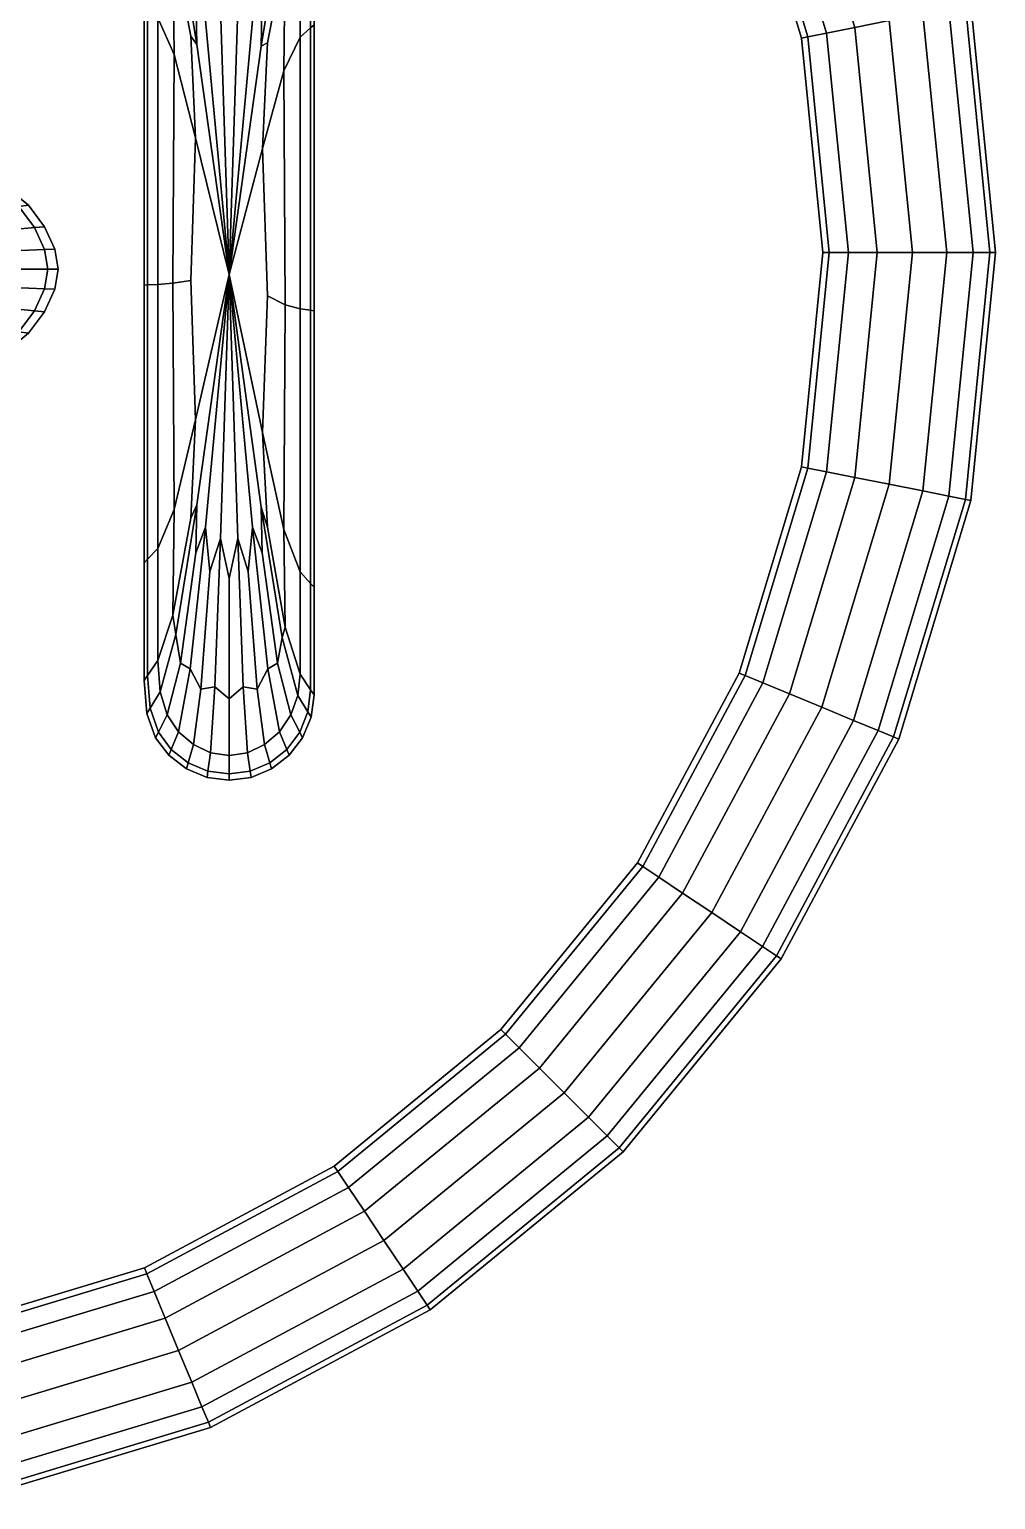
# Model space of a CAD drawing. Extents: x -1.16 to -0.13, y -0.58 to 0.46.
# Drawn here: x -0.521 to -0.127, y -0.571 to 0.029 of the extents above; entities that cross this region are included whole.
import ezdxf

# ---------------------------------------------------------------- set-up
doc = ezdxf.new("R2010")
doc.units = 0

# ---------------------------------------------------------------- blocks, each defined once
blk = doc.blocks.new('Circle')
at = {"layer": 'Meshes', "color": 250}
mesh = blk.add_polyface(dxfattribs=at)
corners = [(0.693204, 0.137887), (0.678542, 0.13497), (0.639293, 0.264804), (0.653106, 0.270526), (0.661909, 0.274172, 0.001731), (0.702547, 0.139745, 0.001731), (0.716445, 0, 0.001731), (0.706917, 0), (0.691966, 0), (0.624019, 0.124125), (0.613382, 0.122009, 0.001731), (0.577902, 0.239375, 0.001731), (0.587923, 0.243526), (0.602955, 0.249752), (0.639973, 0.127299), (0.652634, 0), (0.636364, 0), (0.625517, 0, 0.001731), (0.659473, 0.131177), (0.621327, 0.257362), (0.67252, 0), (0.705661, 0.140365, 0.006922), (0.719621, 0, 0.006922), (0.664843, 0.275387, 0.006922), (0.664843, 0.275387, 0.02018), (0.705661, 0.140365, 0.02018), (0.719621, 0, 0.02018), (0.609836, 0.121304, 0.006922), (0.574561, 0.237991, 0.006922), (0.621901, 0, 0.006922), (0.621901, 0, 0.02018), (0.609836, 0.121304, 0.02018), (0.574561, 0.237991, 0.02018), (0.609836, 0.121304, 0.04611), (0.574561, 0.237991, 0.04611), (0.621901, 0, 0.04611), (0.621901, 0, 0.072461), (0.609836, 0.121304, 0.072461), (0.574562, 0.237991, 0.072461), (0.705661, 0.140365, 0.04611), (0.719621, 0, 0.04611), (0.664843, 0.275387, 0.04611), (0.664843, 0.275387, 0.072461), (0.705661, 0.140365, 0.072461), (0.719621, 0, 0.072461), (0.705661, 0.140365, 0.08698), (0.719621, 0, 0.08698), (0.664843, 0.275387, 0.08698), (0.661909, 0.274172, 0.093433), (0.702547, 0.139745, 0.093433), (0.716445, 0, 0.093433), (0.609836, 0.121304, 0.08698), (0.574562, 0.237991, 0.08698), (0.621901, 0, 0.08698), (0.625517, 0, 0.093433), (0.613382, 0.122009, 0.093433), (0.577902, 0.239375, 0.093433), (0.693204, 0.137887, 0.095584), (0.706917, 0, 0.095584), (0.653106, 0.270526, 0.095584), (0.639293, 0.264804, 0.095584), (0.678542, 0.13497, 0.095584), (0.691966, 0, 0.095584), (0.624019, 0.124125, 0.095584), (0.636364, 0, 0.095584), (0.652634, 0, 0.095584), (0.639973, 0.127299, 0.095584), (0.602955, 0.249752, 0.095584), (0.587923, 0.243526, 0.095584), (0.659473, 0.131177, 0.095584), (0.67252, 0, 0.095584), (0.621327, 0.257362, 0.095584), (0.333977, 0.205303, 0.04611), (0.333977, 0.12877, 0.04611), (0.333977, 0.12877, 0.02018), (0.333977, 0.205303, 0.02018), (0.333977, 0.205303, 0.08698), (0.333977, 0.12877, 0.08698), (0.333977, 0.12877, 0.072461), (0.333977, 0.205303, 0.072461), (0.333977, -0.032972, 0.006922), (0.333977, 0.12877, 0.006922), (0.333977, -0.032972, 0.02018), (0.333977, -0.032972, 0.04611), (0.333977, -0.032972, 0.072461), (0.333977, -0.032972, 0.08698)]
mesh.append_faces([[corners[k] for k in face] for face in [(0, 1, 2, 3), (0, 3, 4, 5), (0, 5, 6, 7), (0, 7, 8, 1), (9, 10, 11, 12), (9, 12, 13, 14), (9, 14, 15, 16), (9, 16, 17, 10), (18, 14, 13, 19), (18, 19, 2, 1), (18, 1, 8, 20), (18, 20, 15, 14), (21, 22, 6, 5), (21, 5, 4, 23), (21, 23, 24, 25), (21, 25, 26, 22), (27, 28, 11, 10), (27, 10, 17, 29), (27, 29, 30, 31), (27, 31, 32, 28), (33, 34, 32, 31), (33, 31, 30, 35), (33, 35, 36, 37), (33, 37, 38, 34), (39, 40, 26, 25), (39, 25, 24, 41), (39, 41, 42, 43), (39, 43, 44, 40), (45, 46, 44, 43), (45, 43, 42, 47), (45, 47, 48, 49), (45, 49, 50, 46), (51, 52, 38, 37), (51, 37, 36, 53), (51, 53, 54, 55), (51, 55, 56, 52), (57, 58, 50, 49), (57, 49, 48, 59), (57, 59, 60, 61), (57, 61, 62, 58), (63, 64, 65, 66), (63, 66, 67, 68), (63, 68, 56, 55), (63, 55, 54, 64), (69, 70, 62, 61), (69, 61, 60, 71), (69, 71, 67, 66), (69, 66, 65, 70), (72, 73, 74, 75), (76, 77, 78, 79), (80, 81, 74, 82), (83, 82, 74, 73), (83, 73, 78, 84), (85, 84, 78, 77)]], dxfattribs={"color": 250})
mesh = blk.add_polyface(dxfattribs=at)
corners = [(0.128605, 0.05592, 0.08698), (0.145792, 0.045495, 0.08698), (0.145792, 0.045495, 0.072461), (0.128605, 0.05592, 0.072461), (0.250957, 0.237549), (0.257348, 0.247043), (0.263891, 0.211417), (0.258358, 0.208183), (0.255843, 0.190635), (0.246905, 0.223014), (0.267088, 0.145774), (0.272512, 0.131206), (0.285876, -0.012408), (0.26762, 0.117689), (0.275029, 0.156363), (0.269989, 0.222958), (0.277829, 0.221629), (0.280985, 0.137729), (0.285876, 0.160239), (0.285876, 0.228366), (0.250957, 0.237549, 0.095584), (0.246905, 0.223014, 0.095584), (0.255843, 0.190635, 0.095584), (0.258358, 0.208183, 0.095584), (0.267088, 0.145774, 0.095584), (0.26762, 0.117689, 0.095584), (0.285876, -0.012408, 0.095584), (0.272512, 0.131206, 0.095584), (0.263891, 0.211417, 0.095584), (0.275029, 0.156363, 0.095584), (0.280985, 0.137729, 0.095584), (0.277829, 0.221629, 0.095584), (0.269989, 0.222958, 0.095584), (0.245555, 0.200641), (0.23972, 0.20885, 0.001731), (0.241266, 0.232086, 0.001731), (0.254101, 0.175617), (0.254779, 0.112065), (0.245555, 0.132792), (0.23972, 0.138382, 0.001731), (0.264181, 0.122435), (0.266893, 0.064792), (0.237776, 0.211586, 0.006922), (0.237776, 0.140246, 0.006922), (0.237776, 0.140246, 0.02018), (0.237776, 0.211586, 0.02018), (0.239387, 0.23511, 0.02018), (0.239387, 0.23511, 0.006922), (0.237776, 0.211586, 0.04611), (0.237776, 0.140246, 0.04611), (0.237776, 0.140246, 0.072461), (0.237776, 0.211586, 0.072461), (0.239387, 0.23511, 0.072461), (0.239387, 0.23511, 0.04611), (0.237776, 0.211586, 0.08698), (0.237776, 0.140246, 0.08698), (0.23972, 0.138382, 0.093433), (0.23972, 0.20885, 0.093433), (0.241266, 0.232086, 0.093433), (0.239387, 0.23511, 0.08698), (0.245555, 0.200641, 0.095584), (0.245555, 0.132792, 0.095584), (0.254779, 0.112065, 0.095584), (0.254101, 0.175617, 0.095584), (0.264181, 0.122435, 0.095584), (0.266893, 0.064792, 0.095584), (0.245555, -0.01817), (0.23972, -0.018405, 0.001731), (0.254101, -0.017455), (0.237776, -0.018483, 0.006922), (0.237776, -0.018483, 0.02018), (0.237776, -0.018483, 0.04611), (0.237776, -0.018483, 0.072461), (0.237776, -0.018483, 0.08698), (0.23972, -0.018405, 0.093433), (0.245555, -0.01817, 0.095584), (0.254101, -0.017455, 0.095584)]
mesh.append_faces([[corners[k] for k in face] for face in [(0, 1, 2, 3), (4, 5, 6, 7), (4, 7, 8, 9), (10, 7, 6, 11), (10, 11, 12, 13), (10, 13, 8, 7), (14, 15, 16, 17), (14, 17, 12, 11), (14, 11, 6, 15), (18, 17, 16, 19), (20, 21, 22, 23), (24, 25, 26, 27), (24, 27, 28, 23), (24, 23, 22, 25), (29, 27, 26, 30), (29, 30, 31, 32), (29, 32, 28, 27), (33, 34, 35, 9), (33, 9, 8, 36), (33, 36, 37, 38), (33, 38, 39, 34), (40, 36, 8, 13), (40, 13, 12, 41), (40, 41, 37, 36), (42, 34, 39, 43), (42, 43, 44, 45), (42, 45, 46, 47), (42, 47, 35, 34), (48, 45, 44, 49), (48, 49, 50, 51), (48, 51, 52, 53), (48, 53, 46, 45), (54, 51, 50, 55), (54, 55, 56, 57), (54, 57, 58, 59), (54, 59, 52, 51), (60, 57, 56, 61), (60, 61, 62, 63), (60, 63, 22, 21), (60, 21, 58, 57), (64, 63, 62, 65), (64, 65, 26, 25), (64, 25, 22, 63), (66, 67, 39, 38), (66, 38, 37, 68), (69, 70, 44, 43), (69, 43, 39, 67), (71, 72, 50, 49), (71, 49, 44, 70), (73, 74, 56, 55), (73, 55, 50, 72), (75, 76, 62, 61), (75, 61, 56, 74)]], dxfattribs={"color": 250})
mesh = blk.add_polyface(dxfattribs=at)
corners = [(0.320796, 0.237549), (0.324848, 0.22152), (0.31591, 0.189316), (0.313395, 0.208183), (0.307862, 0.211417), (0.314405, 0.247043), (0.304665, 0.145774), (0.304133, 0.116745), (0.285876, -0.012408), (0.299241, 0.131206), (0.285876, 0.160239), (0.285876, 0.228366), (0.293924, 0.221629), (0.290768, 0.137729), (0.280985, 0.137729), (0.296724, 0.156363), (0.301764, 0.222958), (0.320796, 0.237549, 0.095584), (0.314405, 0.247043, 0.095584), (0.307862, 0.211417, 0.095584), (0.313395, 0.208183, 0.095584), (0.31591, 0.189316, 0.095584), (0.324848, 0.22152, 0.095584), (0.304665, 0.145774, 0.095584), (0.299241, 0.131206, 0.095584), (0.285876, -0.012408, 0.095584), (0.304133, 0.116745, 0.095584), (0.285876, 0.160238, 0.095584), (0.280985, 0.137729, 0.095584), (0.290768, 0.137729, 0.095584), (0.293924, 0.221629, 0.095584), (0.285876, 0.228366, 0.095584), (0.277829, 0.221629, 0.095584), (0.296724, 0.156363, 0.095584), (0.301764, 0.222958, 0.095584), (0.326198, 0.194665), (0.332032, 0.202643, 0.001731), (0.332032, 0.127047, 0.001731), (0.326198, 0.121878), (0.316974, 0.102671), (0.317652, 0.170344), (0.330486, 0.230534, 0.001731), (0.307572, 0.118656), (0.30486, 0.058835), (0.333977, 0.205303, 0.006922), (0.332366, 0.233539, 0.006922), (0.332366, 0.233539, 0.02018), (0.333977, 0.205303, 0.02018), (0.333977, 0.12877, 0.02018), (0.333977, 0.12877, 0.006922), (0.333977, 0.205303, 0.04611), (0.332366, 0.233539, 0.04611), (0.332366, 0.233539, 0.072461), (0.333977, 0.205303, 0.072461), (0.333977, 0.12877, 0.072461), (0.333977, 0.12877, 0.04611), (0.333977, 0.205303, 0.08698), (0.332366, 0.233539, 0.08698), (0.330486, 0.230534, 0.093433), (0.332032, 0.202643, 0.093433), (0.332032, 0.127047, 0.093433), (0.333977, 0.12877, 0.08698), (0.326198, 0.194665, 0.095584), (0.317652, 0.170344, 0.095584), (0.316974, 0.102671, 0.095584), (0.326198, 0.121878, 0.095584), (0.307572, 0.118656, 0.095584), (0.30486, 0.058835, 0.095584), (0.326198, -0.03195), (0.317652, -0.029613), (0.332032, -0.032716, 0.001731), (0.307572, -0.024648), (0.333977, -0.032972, 0.006922), (0.333977, -0.032972, 0.08698), (0.332032, -0.032716, 0.093433), (0.326198, -0.03195, 0.095584), (0.317652, -0.029613, 0.095584), (0.307572, -0.024648, 0.095584)]
mesh.append_faces([[corners[k] for k in face] for face in [(0, 1, 2, 3), (0, 3, 4, 5), (6, 3, 2, 7), (6, 7, 8, 9), (6, 9, 4, 3), (10, 11, 12, 13), (10, 13, 8, 14), (15, 16, 4, 9), (15, 9, 8, 13), (15, 13, 12, 16), (17, 18, 19, 20), (17, 20, 21, 22), (23, 24, 25, 26), (23, 26, 21, 20), (23, 20, 19, 24), (27, 28, 25, 29), (27, 29, 30, 31), (27, 31, 32, 28), (33, 29, 25, 24), (33, 24, 19, 34), (33, 34, 30, 29), (35, 36, 37, 38), (35, 38, 39, 40), (35, 40, 2, 1), (35, 1, 41, 36), (42, 40, 39, 43), (42, 43, 8, 7), (42, 7, 2, 40), (44, 36, 41, 45), (44, 45, 46, 47), (44, 47, 48, 49), (44, 49, 37, 36), (50, 47, 46, 51), (50, 51, 52, 53), (50, 53, 54, 55), (56, 53, 52, 57), (56, 57, 58, 59), (56, 59, 60, 61), (62, 59, 58, 22), (62, 22, 21, 63), (62, 63, 64, 65), (62, 65, 60, 59), (66, 63, 21, 26), (66, 26, 25, 67), (66, 67, 64, 63), (68, 69, 39, 38), (68, 38, 37, 70), (71, 43, 39, 69), (72, 70, 37, 49), (73, 61, 60, 74), (75, 74, 60, 65), (75, 65, 64, 76), (77, 76, 64, 67)]], dxfattribs={"color": 250})
mesh = blk.add_polyface(dxfattribs=at)
corners = [(0.158533, 0.012459), (0.175799, 0.014026, 0.001731), (0.181465, 0.001598, 0.001731), (0.163813, 0.000879), (0.123482, -0.00075), (0.123548, 0.009283), (0.150206, 0.023528), (0.166861, 0.025906, 0.001731), (0.165572, -0.009473), (0.163813, -0.019826), (0.123482, -0.018015), (0.129542, -0.009393), (0.183354, -0.009513, 0.001731), (0.139301, 0.032352), (0.155158, 0.035377, 0.001731), (0.125954, 0.040651), (0.140833, 0.044284, 0.001731), (0.128605, 0.05592, 0.006922), (0.128605, 0.05592, 0.02018), (0.145792, 0.045495, 0.02018), (0.145792, 0.045495, 0.006922), (0.160444, 0.036385, 0.006922), (0.160444, 0.036385, 0.02018), (0.172413, 0.026699, 0.02018), (0.172413, 0.026699, 0.006922), (0.189281, -0.009526, 0.006922), (0.18735, 0.001838, 0.006922), (0.18735, 0.001838, 0.02018), (0.189281, -0.009526, 0.02018), (0.181554, 0.014548, 0.006922), (0.181554, 0.014548, 0.02018), (0.181554, 0.014548, 0.04611), (0.172413, 0.026699, 0.04611), (0.172413, 0.026699, 0.072461), (0.181554, 0.014548, 0.072461), (0.18735, 0.001838, 0.072461), (0.18735, 0.001838, 0.04611), (0.189281, -0.009526, 0.04611), (0.189281, -0.009526, 0.072461), (0.160444, 0.036385, 0.04611), (0.145792, 0.045495, 0.04611), (0.145792, 0.045495, 0.072461), (0.160444, 0.036385, 0.072461), (0.128605, 0.05592, 0.04611), (0.128605, 0.05592, 0.072461), (0.160444, 0.036385, 0.08698), (0.145792, 0.045495, 0.08698), (0.140833, 0.044284, 0.093433), (0.155158, 0.035377, 0.093433), (0.166861, 0.025906, 0.093433), (0.172413, 0.026699, 0.08698), (0.189281, -0.009526, 0.08698), (0.18735, 0.001838, 0.08698), (0.181465, 0.001598, 0.093433), (0.183354, -0.009513, 0.093433), (0.181554, 0.014548, 0.08698), (0.175799, 0.014026, 0.093433), (0.158533, 0.012459, 0.095584), (0.150206, 0.023528, 0.095584), (0.112159, 0.018078, 0.095584), (0.123548, 0.009283, 0.095584), (0.123482, -0.00075, 0.095584), (0.163813, 0.000879, 0.095584), (0.165572, -0.009473, 0.095584), (0.129542, -0.009393, 0.095584), (0.123482, -0.018015, 0.095584), (0.163813, -0.019826, 0.095584), (0.139301, 0.032352, 0.095584), (0.125954, 0.040651, 0.095584), (0.264181, -0.015934), (0.254101, -0.017455), (0.254779, 0.112065), (0.266893, 0.064792), (0.264181, -0.015934, 0.095584), (0.266893, -0.094737, 0.095584), (0.285876, -0.012408, 0.095584), (0.266893, 0.064792, 0.095584), (0.254779, 0.112065, 0.095584), (0.254101, -0.017455, 0.095584)]
mesh.append_faces([[corners[k] for k in face] for face in [(0, 1, 2, 3), (0, 3, 4, 5), (0, 6, 7, 1), (8, 9, 10, 11), (8, 11, 4, 3), (8, 3, 2, 12), (13, 14, 7, 6), (13, 15, 16, 14), (17, 18, 19, 20), (21, 14, 16, 20), (21, 20, 19, 22), (21, 22, 23, 24), (21, 24, 7, 14), (25, 12, 2, 26), (25, 26, 27, 28), (29, 1, 7, 24), (29, 24, 23, 30), (29, 30, 27, 26), (29, 26, 2, 1), (31, 30, 23, 32), (31, 32, 33, 34), (31, 34, 35, 36), (31, 36, 27, 30), (37, 28, 27, 36), (37, 36, 35, 38), (39, 22, 19, 40), (39, 40, 41, 42), (39, 42, 33, 32), (39, 32, 23, 22), (43, 44, 41, 40), (43, 40, 19, 18), (45, 42, 41, 46), (45, 46, 47, 48), (45, 48, 49, 50), (45, 50, 33, 42), (51, 38, 35, 52), (51, 52, 53, 54), (55, 34, 33, 50), (55, 50, 49, 56), (55, 56, 53, 52), (55, 52, 35, 34), (57, 58, 59, 60), (57, 60, 61, 62), (57, 62, 53, 56), (57, 56, 49, 58), (63, 62, 61, 64), (63, 64, 65, 66), (63, 54, 53, 62), (67, 58, 49, 48), (67, 48, 47, 68), (69, 70, 71, 72), (73, 74, 75, 76), (73, 76, 77, 78)]], dxfattribs={"color": 250})
mesh = blk.add_polyface(dxfattribs=at)
corners = [(0.165572, -0.009473), (0.183354, -0.009513, 0.001731), (0.181465, -0.020624, 0.001731), (0.163813, -0.019826), (0.158533, -0.031405), (0.175799, -0.033052, 0.001731), (0.166861, -0.044932, 0.001731), (0.150206, -0.042475), (0.123548, -0.028069), (0.123482, -0.018015), (0.139301, -0.051298), (0.155158, -0.054403, 0.001731), (0.141444, -0.062931, 0.001731), (0.126523, -0.059244), (0.131105, -0.073419, 0.006922), (0.126473, -0.071984, 0.00173), (0.146417, -0.064159, 0.006922), (0.146417, -0.064159, 0.02018), (0.131105, -0.073419, 0.02018), (0.160444, -0.055437, 0.006922), (0.172413, -0.045752, 0.006922), (0.172413, -0.045752, 0.02018), (0.160444, -0.055437, 0.02018), (0.181554, -0.033601, 0.006922), (0.18735, -0.02089, 0.006922), (0.18735, -0.02089, 0.02018), (0.181554, -0.033601, 0.02018), (0.189281, -0.009526, 0.006922), (0.189281, -0.009526, 0.02018), (0.189281, -0.009526, 0.04611), (0.189281, -0.009526, 0.072461), (0.18735, -0.02089, 0.072461), (0.18735, -0.02089, 0.04611), (0.181554, -0.033601, 0.04611), (0.181554, -0.033601, 0.072461), (0.172413, -0.045752, 0.072461), (0.172413, -0.045752, 0.04611), (0.160444, -0.055437, 0.04611), (0.160444, -0.055437, 0.072461), (0.146417, -0.064159, 0.072461), (0.146417, -0.064159, 0.04611), (0.131105, -0.073419, 0.04611), (0.131105, -0.073419, 0.072461), (0.131105, -0.073419, 0.08698), (0.146417, -0.064159, 0.08698), (0.141444, -0.062931, 0.093433), (0.126473, -0.071984, 0.093433), (0.160444, -0.055437, 0.08698), (0.172413, -0.045752, 0.08698), (0.166861, -0.044932, 0.093433), (0.155158, -0.054403, 0.093433), (0.181554, -0.033601, 0.08698), (0.18735, -0.02089, 0.08698), (0.181465, -0.020624, 0.093433), (0.175799, -0.033052, 0.093433), (0.189281, -0.009526, 0.08698), (0.183354, -0.009513, 0.093433), (0.165572, -0.009473, 0.095584), (0.163813, -0.019826, 0.095584), (0.158533, -0.031405, 0.095584), (0.123482, -0.018015, 0.095584), (0.123548, -0.028069, 0.095584), (0.112159, -0.036843, 0.095584), (0.150206, -0.042475, 0.095584), (0.139301, -0.051299, 0.095584), (0.126523, -0.059244, 0.095584), (0.264181, -0.015934), (0.266893, 0.064792), (0.285876, -0.012408), (0.266893, -0.094737), (0.254779, -0.145392), (0.254101, -0.017455), (0.245555, -0.01817, 0.095584), (0.245555, -0.167612, 0.095584), (0.254779, -0.145392, 0.095584), (0.254101, -0.017455, 0.095584), (0.264181, -0.015934, 0.095584), (0.266893, -0.094737, 0.095584)]
mesh.append_faces([[corners[k] for k in face] for face in [(0, 1, 2, 3), (4, 5, 6, 7), (4, 8, 9, 3), (4, 3, 2, 5), (10, 11, 12, 13), (10, 7, 6, 11), (14, 15, 12, 16), (14, 16, 17, 18), (19, 11, 6, 20), (19, 20, 21, 22), (19, 22, 17, 16), (19, 16, 12, 11), (23, 5, 2, 24), (23, 24, 25, 26), (23, 26, 21, 20), (23, 20, 6, 5), (27, 28, 25, 24), (27, 24, 2, 1), (29, 30, 31, 32), (29, 32, 25, 28), (33, 26, 25, 32), (33, 32, 31, 34), (33, 34, 35, 36), (33, 36, 21, 26), (37, 22, 21, 36), (37, 36, 35, 38), (37, 38, 39, 40), (37, 40, 17, 22), (41, 18, 17, 40), (41, 40, 39, 42), (43, 42, 39, 44), (43, 44, 45, 46), (47, 38, 35, 48), (47, 48, 49, 50), (47, 50, 45, 44), (47, 44, 39, 38), (51, 34, 31, 52), (51, 52, 53, 54), (51, 54, 49, 48), (51, 48, 35, 34), (55, 56, 53, 52), (55, 52, 31, 30), (57, 58, 53, 56), (59, 58, 60, 61), (59, 61, 62, 63), (59, 63, 49, 54), (59, 54, 53, 58), (64, 65, 45, 50), (64, 50, 49, 63), (66, 67, 68, 69), (66, 69, 70, 71), (72, 73, 74, 75), (76, 75, 74, 77)]], dxfattribs={"color": 250})
mesh = blk.add_polyface(dxfattribs=at)
corners = [(0.320796, -0.261723), (0.314405, -0.271217), (0.307862, -0.235592), (0.313395, -0.232357), (0.31591, -0.217872), (0.324848, -0.25066), (0.304665, -0.169948), (0.299241, -0.15538), (0.285876, -0.012408), (0.304133, -0.144059), (0.296724, -0.180537), (0.301764, -0.247132), (0.293924, -0.245803), (0.290768, -0.161903), (0.285876, -0.184413), (0.280985, -0.161903), (0.285876, -0.25254), (0.320796, -0.261723, 0.095584), (0.324848, -0.25066, 0.095584), (0.31591, -0.217872, 0.095584), (0.313395, -0.232357, 0.095584), (0.307862, -0.235592, 0.095584), (0.314405, -0.271217, 0.095584), (0.304665, -0.169948, 0.095584), (0.304133, -0.144059, 0.095584), (0.285876, -0.012408, 0.095584), (0.299241, -0.15538, 0.095584), (0.296724, -0.180537, 0.095584), (0.290768, -0.161903, 0.095584), (0.293924, -0.245803, 0.095584), (0.301764, -0.247132, 0.095584), (0.285876, -0.184413, 0.095584), (0.280985, -0.161903, 0.095584), (0.285876, -0.25254, 0.095584), (0.326198, -0.238702), (0.332032, -0.247447, 0.001731), (0.330486, -0.259866, 0.001731), (0.317652, -0.212045), (0.316974, -0.156731), (0.326198, -0.180812), (0.332032, -0.187322, 0.001731), (0.326198, -0.03195), (0.332032, -0.032716, 0.001731), (0.317652, -0.029613), (0.307572, -0.155391), (0.30486, -0.10185), (0.307572, -0.024648), (0.30486, 0.058835), (0.333977, -0.032972, 0.006922), (0.333977, -0.032972, 0.02018), (0.333977, -0.189493, 0.02018), (0.333977, -0.189493, 0.006922), (0.333977, -0.250362, 0.006922), (0.333977, -0.250362, 0.02018), (0.332366, -0.262935, 0.006922), (0.333977, -0.250362, 0.04611), (0.333977, -0.250362, 0.072461), (0.332366, -0.262935, 0.072461), (0.332366, -0.262935, 0.04611), (0.332366, -0.262935, 0.02018), (0.333977, -0.032972, 0.08698), (0.332032, -0.032716, 0.093433), (0.332032, -0.187322, 0.093433), (0.333977, -0.189493, 0.08698), (0.333977, -0.250362, 0.08698), (0.332032, -0.247447, 0.093433), (0.330486, -0.259866, 0.093433), (0.332366, -0.262935, 0.08698), (0.326198, -0.03195, 0.095584), (0.317652, -0.029613, 0.095584), (0.316974, -0.156731, 0.095584), (0.326198, -0.180812, 0.095584), (0.326198, -0.238702, 0.095584), (0.317652, -0.212045, 0.095584), (0.307572, -0.024648, 0.095584), (0.30486, 0.058835, 0.095584), (0.30486, -0.10185, 0.095584), (0.307572, -0.155391, 0.095584)]
mesh.append_faces([[corners[k] for k in face] for face in [(0, 1, 2, 3), (0, 3, 4, 5), (6, 3, 2, 7), (6, 7, 8, 9), (6, 9, 4, 3), (10, 11, 12, 13), (10, 13, 8, 7), (10, 7, 2, 11), (14, 15, 8, 13), (14, 13, 12, 16), (17, 18, 19, 20), (17, 20, 21, 22), (23, 24, 25, 26), (23, 26, 21, 20), (23, 20, 19, 24), (27, 26, 25, 28), (27, 28, 29, 30), (27, 30, 21, 26), (31, 28, 25, 32), (31, 33, 29, 28), (34, 35, 36, 5), (34, 5, 4, 37), (34, 37, 38, 39), (34, 39, 40, 35), (41, 42, 40, 39), (41, 39, 38, 43), (44, 37, 4, 9), (44, 9, 8, 45), (44, 45, 38, 37), (46, 43, 38, 45), (46, 45, 8, 47), (48, 49, 50, 51), (48, 51, 40, 42), (52, 35, 40, 51), (52, 51, 50, 53), (52, 54, 36, 35), (55, 56, 57, 58), (55, 58, 59, 53), (60, 61, 62, 63), (64, 63, 62, 65), (64, 65, 66, 67), (64, 67, 57, 56), (68, 69, 70, 71), (68, 71, 62, 61), (72, 65, 62, 71), (72, 71, 70, 73), (72, 73, 19, 18), (72, 18, 66, 65), (74, 75, 25, 76), (74, 76, 70, 69), (77, 73, 70, 76), (77, 76, 25, 24), (77, 24, 19, 73)]], dxfattribs={"color": 250})
mesh = blk.add_polyface(dxfattribs=at)
corners = [(0.693204, -0.137887), (0.678542, -0.134971), (0.691966, 0), (0.706917, 0), (0.716445, 0, 0.001731), (0.702547, -0.139745, 0.001731), (0.661909, -0.274172, 0.00173), (0.653106, -0.270526), (0.639293, -0.264804), (0.624018, -0.124125), (0.613382, -0.122009, 0.001731), (0.625517, 0, 0.001731), (0.636364, 0), (0.652634, 0), (0.639973, -0.127299), (0.602955, -0.249752), (0.587923, -0.243526), (0.577902, -0.239375, 0.00173), (0.659473, -0.131177), (0.67252, 0), (0.621327, -0.257362), (0.705661, -0.140365, 0.006922), (0.664843, -0.275387, 0.006922), (0.719621, 0, 0.006922), (0.719621, 0, 0.02018), (0.705661, -0.140365, 0.02018), (0.664843, -0.275387, 0.02018), (0.609836, -0.121304, 0.006922), (0.621901, 0, 0.006922), (0.574561, -0.237991, 0.006922), (0.574561, -0.237991, 0.02018), (0.609836, -0.121304, 0.02018), (0.621901, 0, 0.02018), (0.609836, -0.121304, 0.04611), (0.621901, 0, 0.04611), (0.574561, -0.237991, 0.04611), (0.574561, -0.237991, 0.072461), (0.609836, -0.121304, 0.072461), (0.621901, 0, 0.072461), (0.705661, -0.140365, 0.04611), (0.664843, -0.275387, 0.04611), (0.719621, 0, 0.04611), (0.719621, 0, 0.072461), (0.705661, -0.140365, 0.072461), (0.664843, -0.275387, 0.072461), (0.705661, -0.140365, 0.08698), (0.664843, -0.275387, 0.08698), (0.719621, 0, 0.08698), (0.716445, 0, 0.093433), (0.702547, -0.139745, 0.093433), (0.661909, -0.274172, 0.093433), (0.609836, -0.121304, 0.08698), (0.621901, 0, 0.08698), (0.574561, -0.237991, 0.08698), (0.577902, -0.239375, 0.093433), (0.613382, -0.122009, 0.093433), (0.625517, 0, 0.093433), (0.693204, -0.137887, 0.095584), (0.653106, -0.270526, 0.095584), (0.706917, 0, 0.095584), (0.691966, 0, 0.095584), (0.678542, -0.134971, 0.095584), (0.639293, -0.264804, 0.095584), (0.624018, -0.124125, 0.095584), (0.587923, -0.243526, 0.095584), (0.602955, -0.249752, 0.095584), (0.639973, -0.127299, 0.095584), (0.652634, 0, 0.095584), (0.636364, 0, 0.095584), (0.659473, -0.131177, 0.095584), (0.621327, -0.257362, 0.095584), (0.67252, 0, 0.095584), (0.333977, -0.032972, 0.04611), (0.333977, -0.032972, 0.072461), (0.333977, -0.189493, 0.072461), (0.333977, -0.189493, 0.04611), (0.333977, -0.189493, 0.02018), (0.333977, -0.032972, 0.02018), (0.333977, -0.250362, 0.04611), (0.333977, -0.250362, 0.02018), (0.333977, -0.250362, 0.072461), (0.333977, -0.032972, 0.08698), (0.333977, -0.189493, 0.08698), (0.333977, -0.250362, 0.08698)]
mesh.append_faces([[corners[k] for k in face] for face in [(0, 1, 2, 3), (0, 3, 4, 5), (0, 5, 6, 7), (0, 7, 8, 1), (9, 10, 11, 12), (9, 12, 13, 14), (9, 14, 15, 16), (9, 16, 17, 10), (18, 14, 13, 19), (18, 19, 2, 1), (18, 1, 8, 20), (18, 20, 15, 14), (21, 22, 6, 5), (21, 5, 4, 23), (21, 23, 24, 25), (21, 25, 26, 22), (27, 28, 11, 10), (27, 10, 17, 29), (27, 29, 30, 31), (27, 31, 32, 28), (33, 34, 32, 31), (33, 31, 30, 35), (33, 35, 36, 37), (33, 37, 38, 34), (39, 40, 26, 25), (39, 25, 24, 41), (39, 41, 42, 43), (39, 43, 44, 40), (45, 46, 44, 43), (45, 43, 42, 47), (45, 47, 48, 49), (45, 49, 50, 46), (51, 52, 38, 37), (51, 37, 36, 53), (51, 53, 54, 55), (51, 55, 56, 52), (57, 58, 50, 49), (57, 49, 48, 59), (57, 59, 60, 61), (57, 61, 62, 58), (63, 64, 65, 66), (63, 66, 67, 68), (63, 68, 56, 55), (63, 55, 54, 64), (69, 70, 62, 61), (69, 61, 60, 71), (69, 71, 67, 66), (69, 66, 65, 70), (72, 73, 74, 75), (72, 75, 76, 77), (78, 79, 76, 75), (78, 75, 74, 80), (81, 82, 74, 73), (83, 80, 74, 82)]], dxfattribs={"color": 250})
mesh = blk.add_polyface(dxfattribs=at)
corners = [(0.250957, -0.261723), (0.246905, -0.248709), (0.255843, -0.216151), (0.258358, -0.232357), (0.263891, -0.235592), (0.257348, -0.271217), (0.285876, -0.184413), (0.285876, -0.25254), (0.277829, -0.245803), (0.280985, -0.161903), (0.275029, -0.180537), (0.269989, -0.247132), (0.272512, -0.15538), (0.285876, -0.012408), (0.267088, -0.169949), (0.26762, -0.142825), (0.250957, -0.261723, 0.095584), (0.257348, -0.271217, 0.095584), (0.263891, -0.235592, 0.095584), (0.258358, -0.232357, 0.095584), (0.255843, -0.216151, 0.095584), (0.246905, -0.248709, 0.095584), (0.285876, -0.184413, 0.095584), (0.280985, -0.161903, 0.095584), (0.277829, -0.245803, 0.095584), (0.285876, -0.25254, 0.095584), (0.275029, -0.180537, 0.095584), (0.285876, -0.012408, 0.095584), (0.272512, -0.15538, 0.095584), (0.269989, -0.247132, 0.095584), (0.267088, -0.169949, 0.095584), (0.26762, -0.142825, 0.095584), (0.245555, -0.01817), (0.254101, -0.017455), (0.254779, -0.145392), (0.245555, -0.167612), (0.23972, -0.173613, 0.001731), (0.23972, -0.018405, 0.001731), (0.245555, -0.230898), (0.23972, -0.239342, 0.001731), (0.254101, -0.205159), (0.241266, -0.25784, 0.001731), (0.264181, -0.150456), (0.266893, -0.094737), (0.237776, -0.242156, 0.006922), (0.239387, -0.260883, 0.006922), (0.239387, -0.260883, 0.02018), (0.237776, -0.242156, 0.02018), (0.237776, -0.175614, 0.02018), (0.237776, -0.175614, 0.006922), (0.237776, -0.018483, 0.006922), (0.237776, -0.018483, 0.02018), (0.237776, -0.242156, 0.04611), (0.239387, -0.260883, 0.04611), (0.239387, -0.260883, 0.072461), (0.237776, -0.242156, 0.072461), (0.237776, -0.175614, 0.072461), (0.237776, -0.175614, 0.04611), (0.237776, -0.018483, 0.04611), (0.237776, -0.018483, 0.072461), (0.237776, -0.242156, 0.08698), (0.239387, -0.260883, 0.08698), (0.241266, -0.25784, 0.093433), (0.23972, -0.239342, 0.093433), (0.23972, -0.173613, 0.093433), (0.237776, -0.175614, 0.08698), (0.237776, -0.018483, 0.08698), (0.23972, -0.018405, 0.093433), (0.245555, -0.230898, 0.095584), (0.254101, -0.205159, 0.095584), (0.254779, -0.145392, 0.095584), (0.245555, -0.167612, 0.095584), (0.245555, -0.01817, 0.095584), (0.264181, -0.150456, 0.095584), (0.266893, -0.094737, 0.095584)]
mesh.append_faces([[corners[k] for k in face] for face in [(0, 1, 2, 3), (0, 3, 4, 5), (6, 7, 8, 9), (10, 11, 4, 12), (10, 12, 13, 9), (10, 9, 8, 11), (14, 3, 2, 15), (14, 15, 13, 12), (14, 12, 4, 3), (16, 17, 18, 19), (16, 19, 20, 21), (22, 23, 24, 25), (26, 23, 27, 28), (26, 28, 18, 29), (26, 29, 24, 23), (30, 28, 27, 31), (30, 31, 20, 19), (30, 19, 18, 28), (32, 33, 34, 35), (32, 35, 36, 37), (38, 39, 36, 35), (38, 35, 34, 40), (38, 40, 2, 1), (38, 1, 41, 39), (42, 40, 34, 43), (42, 43, 13, 15), (42, 15, 2, 40), (44, 39, 41, 45), (44, 45, 46, 47), (44, 47, 48, 49), (44, 49, 36, 39), (50, 37, 36, 49), (50, 49, 48, 51), (52, 47, 46, 53), (52, 53, 54, 55), (52, 55, 56, 57), (52, 57, 48, 47), (58, 51, 48, 57), (58, 57, 56, 59), (60, 55, 54, 61), (60, 61, 62, 63), (60, 63, 64, 65), (60, 65, 56, 55), (66, 59, 56, 65), (66, 65, 64, 67), (68, 63, 62, 21), (68, 21, 20, 69), (68, 69, 70, 71), (68, 71, 64, 63), (72, 67, 64, 71), (73, 69, 20, 31), (73, 31, 27, 74), (73, 74, 70, 69)]], dxfattribs={"color": 250})
mesh = blk.add_polyface(dxfattribs=at)
corners = [(0.306037, -0.278468), (0.308954, -0.288747, 0.001731), (0.29783, -0.293521, 0.001731), (0.296319, -0.283064), (0.293924, -0.245803), (0.301764, -0.247132), (0.307862, -0.235592), (0.314405, -0.271217), (0.318533, -0.281216, 0.001731), (0.285876, -0.284597), (0.285876, -0.295112, 0.001731), (0.273923, -0.293521, 0.001731), (0.275434, -0.283064), (0.277829, -0.245803), (0.285876, -0.25254), (0.265716, -0.278468), (0.262798, -0.288747, 0.001731), (0.25322, -0.281216, 0.001731), (0.257348, -0.271217), (0.263891, -0.235592), (0.269989, -0.247132), (0.250957, -0.261723), (0.245904, -0.271356, 0.001731), (0.241266, -0.25784, 0.001731), (0.246905, -0.248709), (0.24422, -0.274567, 0.006922), (0.251844, -0.284549, 0.006922), (0.251844, -0.284549, 0.02018), (0.24422, -0.274567, 0.02018), (0.239387, -0.260883, 0.02018), (0.239387, -0.260883, 0.006922), (0.261826, -0.292173, 0.006922), (0.27342, -0.297006, 0.006922), (0.261826, -0.292173, 0.02018), (0.309927, -0.292173, 0.006922), (0.298333, -0.297006, 0.006922), (0.261826, -0.292173, 0.04611), (0.27342, -0.297006, 0.04611), (0.27342, -0.297006, 0.072461), (0.261826, -0.292173, 0.072461), (0.251844, -0.284549, 0.072461), (0.251844, -0.284549, 0.04611), (0.24422, -0.274567, 0.04611), (0.24422, -0.274567, 0.072461), (0.239387, -0.260883, 0.072461), (0.239387, -0.260883, 0.04611), (0.24422, -0.274567, 0.08698), (0.251844, -0.284549, 0.08698), (0.25322, -0.281216, 0.093433), (0.245904, -0.271356, 0.093433), (0.241266, -0.25784, 0.093433), (0.239387, -0.260883, 0.08698), (0.261826, -0.292173, 0.08698), (0.27342, -0.297006, 0.08698), (0.273923, -0.293521, 0.093433), (0.262798, -0.288747, 0.093433), (0.309927, -0.292173, 0.08698), (0.308954, -0.288747, 0.093433), (0.29783, -0.293521, 0.093433), (0.298333, -0.297006, 0.08698), (0.298333, -0.297006, 0.072461), (0.309927, -0.292173, 0.072461), (0.306037, -0.278468, 0.095584), (0.314405, -0.271217, 0.095584), (0.307862, -0.235592, 0.095584), (0.301764, -0.247132, 0.095584), (0.293924, -0.245803, 0.095584), (0.296319, -0.283064, 0.095584), (0.318533, -0.281216, 0.093433), (0.285876, -0.284597, 0.095584), (0.285876, -0.25254, 0.095584), (0.277829, -0.245803, 0.095584), (0.275434, -0.283064, 0.095584), (0.285876, -0.295112, 0.093433), (0.265716, -0.278468, 0.095584), (0.269989, -0.247132, 0.095584), (0.263891, -0.235592, 0.095584), (0.257348, -0.271217, 0.095584), (0.250957, -0.261723, 0.095584), (0.246905, -0.248709, 0.095584)]
mesh.append_faces([[corners[k] for k in face] for face in [(0, 1, 2, 3), (0, 3, 4, 5), (0, 5, 6, 7), (0, 7, 8, 1), (9, 10, 11, 12), (9, 12, 13, 14), (9, 14, 4, 3), (9, 3, 2, 10), (15, 16, 17, 18), (15, 18, 19, 20), (15, 20, 13, 12), (15, 12, 11, 16), (21, 22, 23, 24), (21, 18, 17, 22), (25, 22, 17, 26), (25, 26, 27, 28), (25, 28, 29, 30), (25, 30, 23, 22), (31, 16, 11, 32), (31, 33, 27, 26), (31, 26, 17, 16), (34, 35, 2, 1), (36, 37, 38, 39), (36, 39, 40, 41), (36, 41, 27, 33), (42, 28, 27, 41), (42, 41, 40, 43), (42, 43, 44, 45), (42, 45, 29, 28), (46, 43, 40, 47), (46, 47, 48, 49), (46, 49, 50, 51), (46, 51, 44, 43), (52, 39, 38, 53), (52, 53, 54, 55), (52, 55, 48, 47), (52, 47, 40, 39), (56, 57, 58, 59), (56, 59, 60, 61), (62, 63, 64, 65), (62, 65, 66, 67), (62, 67, 58, 57), (62, 57, 68, 63), (69, 67, 66, 70), (69, 70, 71, 72), (69, 72, 54, 73), (69, 73, 58, 67), (74, 72, 71, 75), (74, 75, 76, 77), (74, 77, 48, 55), (74, 55, 54, 72), (78, 79, 50, 49), (78, 49, 48, 77)]], dxfattribs={"color": 250})
mesh = blk.add_polyface(dxfattribs=at)
corners = [(0.58767, -0.392668), (0.575241, -0.384364), (0.639293, -0.264804), (0.653106, -0.270526), (0.661909, -0.274172, 0.00173), (0.59559, -0.397961, 0.00173), (0.529017, -0.353478), (0.52, -0.347453, 0.00173), (0.577902, -0.239375, 0.00173), (0.587923, -0.243526), (0.602955, -0.249752), (0.542543, -0.362516), (0.559075, -0.373562), (0.621327, -0.257362), (0.59823, -0.399725, 0.006922), (0.664843, -0.275387, 0.006922), (0.664843, -0.275387, 0.02018), (0.59823, -0.399725, 0.02018), (0.516994, -0.345445, 0.006922), (0.574561, -0.237991, 0.006922), (0.442307, -0.442307, 0.00173), (0.43975, -0.43975, 0.006922), (0.43975, -0.43975, 0.02018), (0.516994, -0.345445, 0.02018), (0.574561, -0.237991, 0.02018), (0.516994, -0.345445, 0.04611), (0.574561, -0.237991, 0.04611), (0.43975, -0.43975, 0.04611), (0.43975, -0.43975, 0.072461), (0.516994, -0.345445, 0.072461), (0.574561, -0.237991, 0.072461), (0.59823, -0.399725, 0.04611), (0.664843, -0.275387, 0.04611), (0.664843, -0.275387, 0.072461), (0.59823, -0.399725, 0.072461), (0.59823, -0.399725, 0.08698), (0.664843, -0.275387, 0.08698), (0.661909, -0.274172, 0.093433), (0.59559, -0.397961, 0.093433), (0.516994, -0.345445, 0.08698), (0.574561, -0.237991, 0.08698), (0.43975, -0.43975, 0.08698), (0.442307, -0.442307, 0.093433), (0.52, -0.347453, 0.093433), (0.577902, -0.239375, 0.093433), (0.58767, -0.392668, 0.095584), (0.653106, -0.270526, 0.095584), (0.639293, -0.264804, 0.095584), (0.575241, -0.384364, 0.095584), (0.529017, -0.353478, 0.095584), (0.542543, -0.362516, 0.095584), (0.602955, -0.249752, 0.095584), (0.587923, -0.243526, 0.095584), (0.449977, -0.449977, 0.095584), (0.559075, -0.373562, 0.095584), (0.621327, -0.257362, 0.095584), (0.320796, -0.261723), (0.325849, -0.271356, 0.001731), (0.318533, -0.281216, 0.001731), (0.314405, -0.271217), (0.324848, -0.25066), (0.330486, -0.259866, 0.001731), (0.309927, -0.292173, 0.006922), (0.308954, -0.288747, 0.001731), (0.319909, -0.284549, 0.006922), (0.319909, -0.284549, 0.02018), (0.309927, -0.292173, 0.02018), (0.327533, -0.274567, 0.006922), (0.332366, -0.262935, 0.006922), (0.332366, -0.262935, 0.02018), (0.327533, -0.274567, 0.02018), (0.327533, -0.274567, 0.04611), (0.332366, -0.262935, 0.04611), (0.332366, -0.262935, 0.072461), (0.327533, -0.274567, 0.072461), (0.319909, -0.284549, 0.072461), (0.319909, -0.284549, 0.04611), (0.309927, -0.292173, 0.04611), (0.309927, -0.292173, 0.072461), (0.309927, -0.292173, 0.08698), (0.319909, -0.284549, 0.08698), (0.318533, -0.281216, 0.093433), (0.308954, -0.288747, 0.093433), (0.327533, -0.274567, 0.08698), (0.332366, -0.262935, 0.08698), (0.330486, -0.259866, 0.093433), (0.325849, -0.271356, 0.093433), (0.320796, -0.261723, 0.095584), (0.314405, -0.271217, 0.095584), (0.324848, -0.25066, 0.095584), (0.333977, -0.250362, 0.006922), (0.333977, -0.250362, 0.02018)]
mesh.append_faces([[corners[k] for k in face] for face in [(0, 1, 2, 3), (0, 3, 4, 5), (6, 7, 8, 9), (6, 9, 10, 11), (12, 11, 10, 13), (12, 13, 2, 1), (14, 5, 4, 15), (14, 15, 16, 17), (18, 19, 8, 7), (18, 7, 20, 21), (18, 21, 22, 23), (18, 23, 24, 19), (25, 26, 24, 23), (25, 23, 22, 27), (25, 27, 28, 29), (25, 29, 30, 26), (31, 17, 16, 32), (31, 32, 33, 34), (35, 34, 33, 36), (35, 36, 37, 38), (39, 40, 30, 29), (39, 29, 28, 41), (39, 41, 42, 43), (39, 43, 44, 40), (45, 38, 37, 46), (45, 46, 47, 48), (49, 50, 51, 52), (49, 52, 44, 43), (49, 43, 42, 53), (54, 48, 47, 55), (54, 55, 51, 50), (56, 57, 58, 59), (56, 60, 61, 57), (62, 63, 58, 64), (62, 64, 65, 66), (67, 57, 61, 68), (67, 68, 69, 70), (67, 70, 65, 64), (67, 64, 58, 57), (71, 70, 69, 72), (71, 72, 73, 74), (71, 74, 75, 76), (71, 76, 65, 70), (77, 66, 65, 76), (77, 76, 75, 78), (79, 78, 75, 80), (79, 80, 81, 82), (83, 74, 73, 84), (83, 84, 85, 86), (83, 86, 81, 80), (83, 80, 75, 74), (87, 88, 81, 86), (87, 86, 85, 89), (90, 91, 69, 68)]], dxfattribs={"color": 250})
mesh = blk.add_polyface(dxfattribs=at)
corners = [(0.137887, -0.693204), (0.134971, -0.678542), (0.264804, -0.639293), (0.270526, -0.653106), (0.274172, -0.661909, 0.00173), (0.139745, -0.702547, 0.00173), (0.353478, -0.529017), (0.362516, -0.542543), (0.249752, -0.602955), (0.243526, -0.587923), (0.239375, -0.577902, 0.00173), (0.347453, -0.52, 0.00173), (0.373562, -0.559075), (0.257362, -0.621327), (0.124125, -0.624018), (0.122009, -0.613382, 0.00173), (0.127299, -0.639973), (0.131178, -0.659473), (0.140365, -0.705661, 0.006922), (0.275387, -0.664843, 0.006922), (0.275387, -0.664843, 0.02018), (0.140365, -0.705661, 0.02018), (0.121304, -0.609836, 0.006922), (0.237991, -0.574561, 0.006922), (0.121304, -0.609836, 0.02018), (0.237991, -0.574561, 0.02018), (0.345445, -0.516994, 0.006922), (0.345445, -0.516994, 0.02018), (0.345445, -0.516994, 0.04611), (0.237991, -0.574561, 0.04611), (0.237991, -0.574561, 0.072461), (0.345445, -0.516994, 0.072461), (0.121304, -0.609836, 0.04611), (0.121304, -0.609836, 0.072461), (0.140365, -0.705661, 0.04611), (0.275387, -0.664843, 0.04611), (0.275387, -0.664843, 0.072461), (0.140365, -0.705661, 0.072461), (0.140365, -0.705661, 0.08698), (0.275387, -0.664843, 0.08698), (0.274172, -0.661909, 0.093433), (0.139745, -0.702547, 0.093433), (0.121304, -0.609836, 0.08698), (0.237991, -0.574561, 0.08698), (0.122009, -0.613382, 0.093433), (0.239375, -0.577902, 0.093433), (0.345445, -0.516994, 0.08698), (0.347453, -0.52, 0.093433), (0.137887, -0.693204, 0.095584), (0.270526, -0.653106, 0.095584), (0.264804, -0.639293, 0.095584), (0.134971, -0.678542, 0.095584), (0.353478, -0.529017, 0.095584), (0.243526, -0.587923, 0.095584), (0.249752, -0.602955, 0.095584), (0.362516, -0.542543, 0.095584), (0.373562, -0.559075, 0.095584), (0.257362, -0.621327, 0.095584), (0.124125, -0.624018, 0.095584), (0.127299, -0.639973, 0.095584), (0.131178, -0.659473, 0.095584), (0.261826, -0.292173, 0.006922), (0.27342, -0.297006, 0.006922), (0.27342, -0.297006, 0.02018), (0.261826, -0.292173, 0.02018), (0.285876, -0.298617, 0.006922), (0.285876, -0.295112, 0.001731), (0.29783, -0.293521, 0.001731), (0.298333, -0.297006, 0.006922), (0.298333, -0.297006, 0.02018), (0.285876, -0.298617, 0.02018), (0.273923, -0.293521, 0.001731), (0.309927, -0.292173, 0.006922), (0.309927, -0.292173, 0.02018), (0.309927, -0.292173, 0.04611), (0.309927, -0.292173, 0.072461), (0.298333, -0.297006, 0.072461), (0.298333, -0.297006, 0.04611), (0.285876, -0.298617, 0.04611), (0.285876, -0.298617, 0.072461), (0.27342, -0.297006, 0.072461), (0.27342, -0.297006, 0.04611), (0.261826, -0.292173, 0.04611), (0.285876, -0.298617, 0.08698), (0.298333, -0.297006, 0.08698), (0.29783, -0.293521, 0.093433), (0.285876, -0.295112, 0.093433), (0.273923, -0.293521, 0.093433), (0.27342, -0.297006, 0.08698)]
mesh.append_faces([[corners[k] for k in face] for face in [(0, 1, 2, 3), (0, 3, 4, 5), (6, 7, 8, 9), (6, 9, 10, 11), (12, 13, 8, 7), (14, 15, 10, 9), (14, 9, 8, 16), (17, 16, 8, 13), (17, 13, 2, 1), (18, 5, 4, 19), (18, 19, 20, 21), (22, 23, 10, 15), (22, 24, 25, 23), (26, 11, 10, 23), (26, 23, 25, 27), (28, 27, 25, 29), (28, 29, 30, 31), (32, 29, 25, 24), (32, 33, 30, 29), (34, 21, 20, 35), (34, 35, 36, 37), (38, 37, 36, 39), (38, 39, 40, 41), (42, 43, 30, 33), (42, 44, 45, 43), (46, 31, 30, 43), (46, 43, 45, 47), (48, 41, 40, 49), (48, 49, 50, 51), (52, 53, 54, 55), (52, 47, 45, 53), (56, 55, 54, 57), (58, 59, 54, 53), (58, 53, 45, 44), (60, 51, 50, 57), (60, 57, 54, 59), (61, 62, 63, 64), (65, 66, 67, 68), (65, 68, 69, 70), (65, 70, 63, 62), (65, 62, 71, 66), (72, 73, 69, 68), (74, 75, 76, 77), (74, 77, 69, 73), (78, 70, 69, 77), (78, 77, 76, 79), (78, 79, 80, 81), (78, 81, 63, 70), (82, 64, 63, 81), (83, 79, 76, 84), (83, 84, 85, 86), (83, 86, 87, 88), (83, 88, 80, 79)]], dxfattribs={"color": 250})
mesh = blk.add_polyface(dxfattribs=at)
corners = [(0.58767, -0.392668), (0.59559, -0.397961, 0.00173), (0.506603, -0.506603, 0.00173), (0.499866, -0.499866), (0.489294, -0.489294), (0.575241, -0.384364), (0.392668, -0.58767), (0.384364, -0.575241), (0.397961, -0.59559, 0.00173), (0.274172, -0.661909, 0.00173), (0.270526, -0.653106), (0.264804, -0.639293), (0.529017, -0.353478), (0.542543, -0.362516), (0.461482, -0.461482), (0.449977, -0.449977), (0.442307, -0.442307, 0.00173), (0.52, -0.347453, 0.00173), (0.559075, -0.373562), (0.475543, -0.475543), (0.353478, -0.529017), (0.347453, -0.52, 0.00173), (0.362516, -0.542543), (0.373562, -0.559075), (0.257362, -0.621327), (0.399725, -0.59823, 0.006922), (0.275387, -0.664843, 0.006922), (0.508849, -0.508849, 0.006922), (0.508849, -0.508849, 0.02018), (0.399725, -0.59823, 0.02018), (0.275387, -0.664843, 0.02018), (0.59823, -0.399725, 0.006922), (0.59823, -0.399725, 0.02018), (0.345445, -0.516994, 0.006922), (0.43975, -0.43975, 0.006922), (0.345445, -0.516994, 0.02018), (0.43975, -0.43975, 0.02018), (0.345445, -0.516994, 0.04611), (0.43975, -0.43975, 0.04611), (0.345445, -0.516994, 0.072461), (0.43975, -0.43975, 0.072461), (0.59823, -0.399725, 0.04611), (0.508849, -0.508849, 0.04611), (0.59823, -0.399725, 0.072461), (0.508849, -0.508849, 0.072461), (0.399725, -0.59823, 0.04611), (0.275387, -0.664843, 0.04611), (0.399725, -0.59823, 0.072461), (0.275387, -0.664843, 0.072461), (0.399725, -0.59823, 0.08698), (0.275387, -0.664843, 0.08698), (0.508849, -0.508849, 0.08698), (0.506603, -0.506603, 0.093433), (0.397961, -0.59559, 0.093433), (0.274172, -0.661909, 0.093433), (0.59823, -0.399725, 0.08698), (0.59559, -0.397961, 0.093433), (0.345445, -0.516994, 0.08698), (0.43975, -0.43975, 0.08698), (0.347453, -0.52, 0.093433), (0.442307, -0.442307, 0.093433), (0.58767, -0.392668, 0.095584), (0.499866, -0.499866, 0.095584), (0.575241, -0.384364, 0.095584), (0.489294, -0.489294, 0.095584), (0.392668, -0.58767, 0.095584), (0.270526, -0.653106, 0.095584), (0.384364, -0.575241, 0.095584), (0.264804, -0.639293, 0.095584), (0.529017, -0.353478, 0.095584), (0.449977, -0.449977, 0.095584), (0.461482, -0.461482, 0.095584), (0.542543, -0.362516, 0.095584), (0.559075, -0.373562, 0.095584), (0.475543, -0.475543, 0.095584), (0.353478, -0.529017, 0.095584), (0.362516, -0.542543, 0.095584), (0.373562, -0.559075, 0.095584), (0.257362, -0.621327, 0.095584)]
mesh.append_faces([[corners[k] for k in face] for face in [(0, 1, 2, 3), (0, 3, 4, 5), (6, 7, 4, 3), (6, 3, 2, 8), (6, 8, 9, 10), (6, 10, 11, 7), (12, 13, 14, 15), (12, 15, 16, 17), (18, 5, 4, 19), (18, 19, 14, 13), (20, 21, 16, 15), (20, 15, 14, 22), (23, 22, 14, 19), (23, 19, 4, 7), (23, 7, 11, 24), (25, 26, 9, 8), (25, 8, 2, 27), (25, 27, 28, 29), (25, 29, 30, 26), (31, 27, 2, 1), (31, 32, 28, 27), (33, 34, 16, 21), (33, 35, 36, 34), (37, 38, 36, 35), (37, 39, 40, 38), (41, 42, 28, 32), (41, 43, 44, 42), (45, 46, 30, 29), (45, 29, 28, 42), (45, 42, 44, 47), (45, 47, 48, 46), (49, 50, 48, 47), (49, 47, 44, 51), (49, 51, 52, 53), (49, 53, 54, 50), (55, 51, 44, 43), (55, 56, 52, 51), (57, 58, 40, 39), (57, 59, 60, 58), (61, 62, 52, 56), (61, 63, 64, 62), (65, 66, 54, 53), (65, 53, 52, 62), (65, 62, 64, 67), (65, 67, 68, 66), (69, 70, 71, 72), (73, 74, 64, 63), (73, 72, 71, 74), (75, 76, 71, 70), (75, 70, 60, 59), (77, 78, 68, 67), (77, 67, 64, 74), (77, 74, 71, 76)]], dxfattribs={"color": 250})

msp = doc.modelspace()

# ---------------------------------------------------------------- block references
at = {"layer": '1025', "xscale": 0.721093, "yscale": 0.721093, "zscale": 0.721093}
msp.add_blockref('Circle', (-0.645742, -0.062272, 0.878625), dxfattribs=at)

doc.saveas('drawing.dxf')
